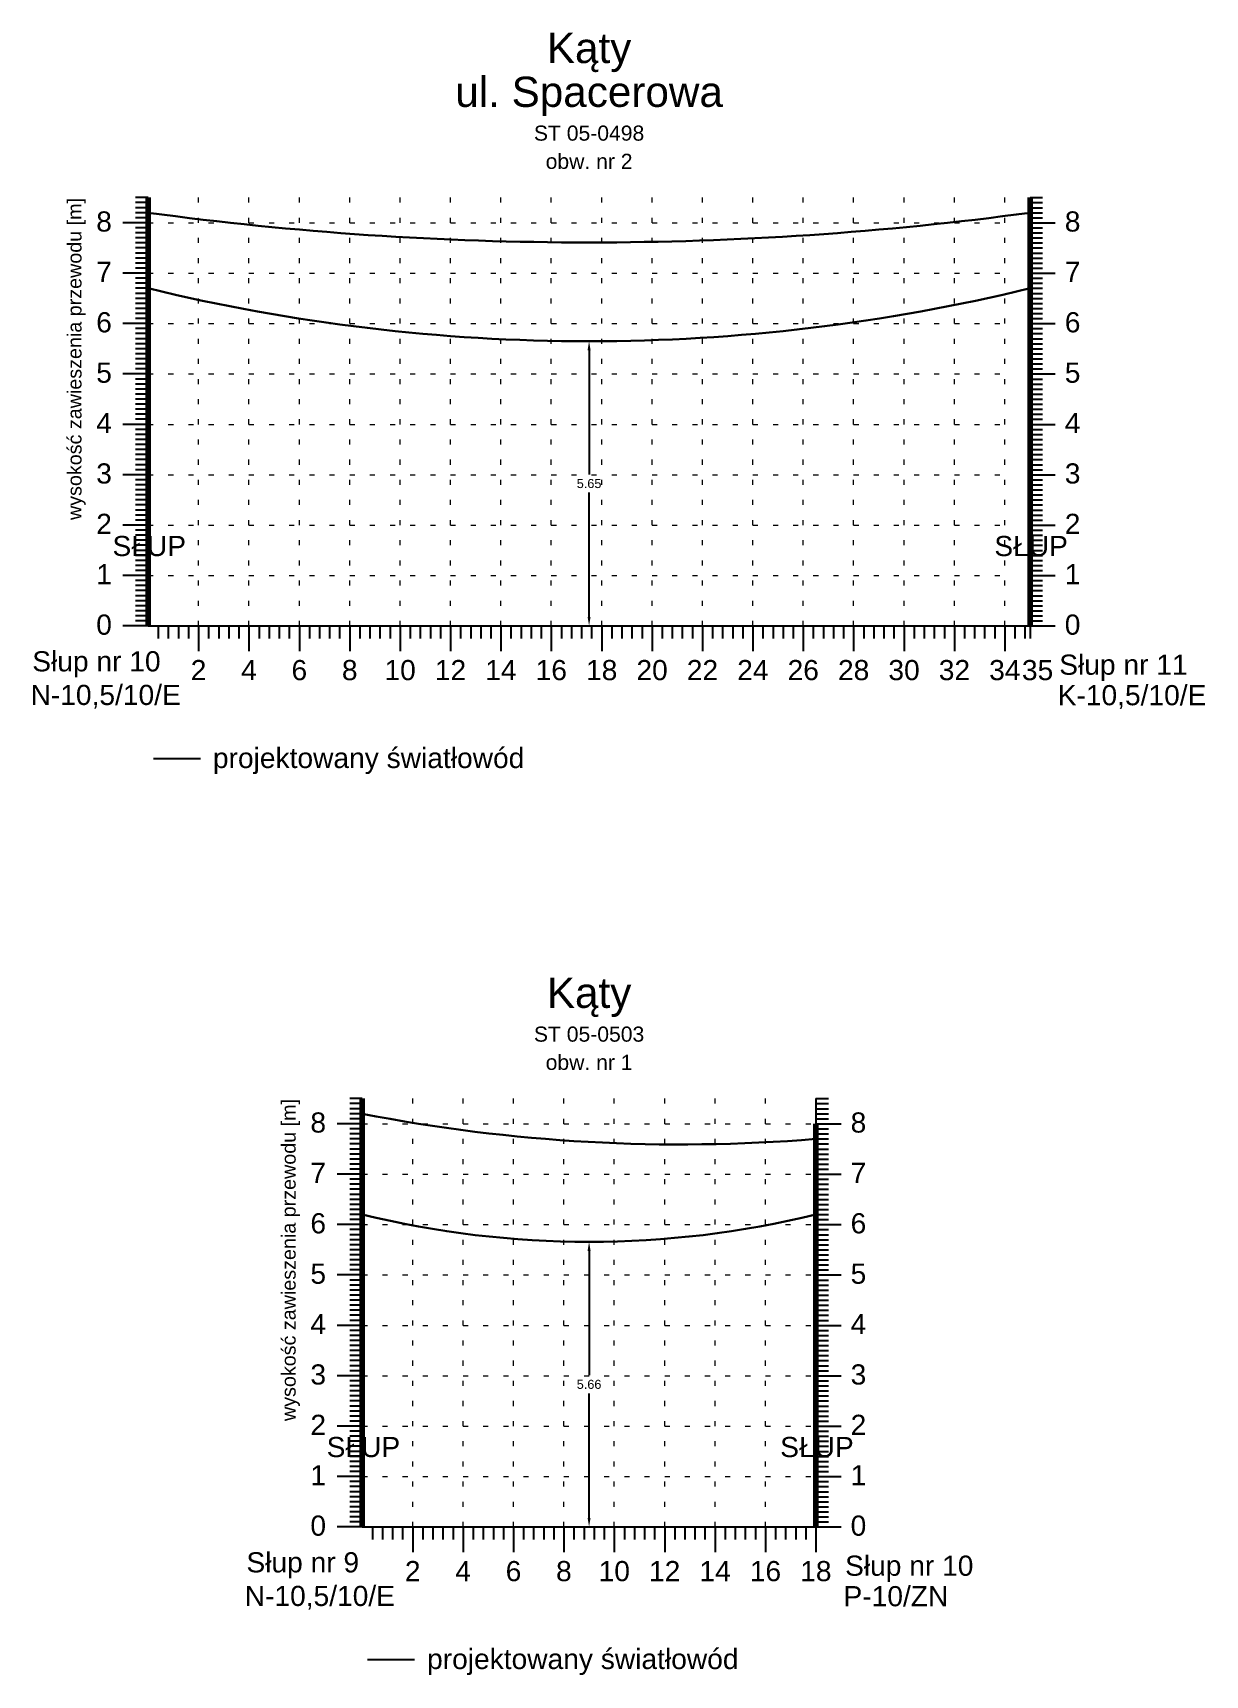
# Model space of a CAD drawing. Header units: inches. Extents: x -871 to 330, y 1326 to 1364.
# Drawn here: x 106.27 to 129.54, y 1330.33 to 1362.92 of the extents above; entities that cross this region are included whole.
import ezdxf
from ezdxf.enums import TextEntityAlignment as Align

# ---------------------------------------------------------------- set-up
doc = ezdxf.new("R2010")
doc.units = ezdxf.units.IN
doc.header["$MEASUREMENT"] = 0
doc.linetypes.add('ACAD_ISO07W100', pattern=[3, 0, -3])
doc.layers.add('ramka', color=7, linetype='Continuous', plot=False)
doc.styles.get("Standard").update_dxf_attribs({"font": 'arial.ttf'})
doc.dimstyles.get("Standard").update_dxf_attribs({"dimtxt": 0.25, "dimasz": 0.18, "dimexe": 0.18, "dimexo": 0.0625, "dimgap": -0.09, "dimtad": 0, "dimtih": 1, "dimtoh": 1, "dimzin": 0, "dimdsep": 46, "dimtxsty": 'Standard', "dimcen": 0.09, "dimadec": 0, "dimazin": 0, "dimtfac": 1, "dimtofl": 0, "dimtmove": 0, "dimatfit": 3, "dimfxl": 1, "dimtolj": 1, "dimtzin": 0, "dimarcsym": 0})

# ---------------------------------------------------------------- blocks, each defined once
blk = doc.blocks.new('*D18')
at = {"color": 0, "lineweight": -2}
for p, q in [((117.366, 1356.802), (117.491, 1356.802)), ((117.311, 1356.622), (117.311, 1354.157)), ((117.311, 1351.332), (117.311, 1353.797)), ((117.216, 1351.152), (117.491, 1351.152))]:
    blk.add_line(p, q, dxfattribs=at)
at = {"color": 0}
for points in [[(117.341, 1356.622), (117.281, 1356.622), (117.311, 1356.802)], [(117.341, 1351.332), (117.281, 1351.332), (117.311, 1351.152)]]:
    blk.add_solid(points, dxfattribs=at)
at = {"layer": 'Defpoints', "color": 0}
for p in [(117.303, 1356.802), (117.153, 1351.152), (117.311, 1351.152)]:
    blk.add_point(p, dxfattribs=at)
at = {"color": 0, "lineweight": 25, "insert": (117.311, 1353.977), "char_height": 0.18, "attachment_point": 5}
blk.add_mtext('\\A1;5.65', dxfattribs=at)
blk = doc.blocks.new('*D19')
at = {"color": 0, "lineweight": -2}
for p, q in [((117.366, 1338.93), (117.491, 1338.93)), ((117.311, 1338.75), (117.311, 1336.281)), ((117.311, 1333.452), (117.311, 1335.921)), ((117.216, 1333.272), (117.491, 1333.272))]:
    blk.add_line(p, q, dxfattribs=at)
at = {"color": 0}
for points in [[(117.341, 1338.75), (117.281, 1338.75), (117.311, 1338.93)], [(117.341, 1333.452), (117.281, 1333.452), (117.311, 1333.272)]]:
    blk.add_solid(points, dxfattribs=at)
at = {"layer": 'Defpoints', "color": 0}
for p in [(117.303, 1338.93), (117.153, 1333.272), (117.311, 1333.272)]:
    blk.add_point(p, dxfattribs=at)
at = {"color": 0, "lineweight": 25, "insert": (117.311, 1336.101), "char_height": 0.18, "attachment_point": 5}
blk.add_mtext('\\A1;5.66', dxfattribs=at)

msp = doc.modelspace()

# ---------------------------------------------------------------- linework, layer by layer
for p, q in [((108.561, 1359.652), (108.311, 1359.652)), ((108.561, 1359.552), (108.311, 1359.552)), ((108.561, 1359.452), (108.311, 1359.452)), ((108.561, 1359.652), (108.561, 1351.152)), ((126.061, 1359.652), (126.061, 1351.152)), ((126.061, 1359.652), (126.311, 1359.652)), ((126.061, 1359.552), (126.311, 1359.552)), ((126.061, 1359.452), (126.311, 1359.452)), ((108.561, 1359.152), (108.061, 1359.152)), ((108.561, 1359.352), (108.311, 1359.352)), ((108.561, 1359.252), (108.311, 1359.252)), ((108.561, 1359.052), (108.311, 1359.052)), ((126.061, 1359.352), (126.311, 1359.352)), ((126.061, 1359.252), (126.311, 1359.252)), ((126.061, 1359.152), (126.561, 1359.152)), ((126.061, 1359.052), (126.311, 1359.052)), ((108.561, 1358.952), (108.311, 1358.952)), ((108.561, 1358.852), (108.311, 1358.852)), ((108.561, 1358.752), (108.311, 1358.752)), ((126.061, 1358.952), (126.311, 1358.952)), ((126.061, 1358.852), (126.311, 1358.852)), ((126.061, 1358.752), (126.311, 1358.752)), ((108.561, 1358.652), (108.311, 1358.652)), ((108.561, 1358.552), (108.311, 1358.552)), ((108.561, 1358.452), (108.311, 1358.452)), ((126.061, 1358.652), (126.311, 1358.652)), ((126.061, 1358.552), (126.311, 1358.552)), ((126.061, 1358.452), (126.311, 1358.452)), ((108.561, 1358.152), (108.061, 1358.152)), ((108.561, 1358.352), (108.311, 1358.352)), ((108.561, 1358.252), (108.311, 1358.252)), ((126.061, 1358.352), (126.311, 1358.352)), ((126.061, 1358.252), (126.311, 1358.252)), ((126.061, 1358.152), (126.561, 1358.152)), ((108.561, 1358.052), (108.311, 1358.052)), ((108.561, 1357.952), (108.311, 1357.952)), ((108.561, 1357.852), (108.311, 1357.852)), ((108.561, 1357.752), (108.311, 1357.752)), ((126.061, 1358.052), (126.311, 1358.052)), ((126.061, 1357.952), (126.311, 1357.952)), ((126.061, 1357.852), (126.311, 1357.852)), ((126.061, 1357.752), (126.311, 1357.752)), ((108.561, 1357.652), (108.311, 1357.652)), ((108.561, 1357.552), (108.311, 1357.552)), ((108.561, 1357.452), (108.311, 1357.452)), ((126.061, 1357.652), (126.311, 1357.652)), ((126.061, 1357.552), (126.311, 1357.552)), ((126.061, 1357.452), (126.311, 1357.452)), ((108.561, 1357.152), (108.061, 1357.152)), ((108.561, 1357.352), (108.311, 1357.352)), ((108.561, 1357.252), (108.311, 1357.252)), ((126.061, 1357.352), (126.311, 1357.352)), ((126.061, 1357.252), (126.311, 1357.252)), ((126.061, 1357.152), (126.561, 1357.152)), ((108.561, 1357.052), (108.311, 1357.052)), ((108.561, 1356.952), (108.311, 1356.952)), ((108.561, 1356.852), (108.311, 1356.852)), ((108.561, 1356.752), (108.311, 1356.752)), ((126.061, 1357.052), (126.311, 1357.052)), ((126.061, 1356.952), (126.311, 1356.952)), ((126.061, 1356.852), (126.311, 1356.852)), ((126.061, 1356.752), (126.311, 1356.752)), ((108.561, 1356.652), (108.311, 1356.652)), ((108.561, 1356.552), (108.311, 1356.552)), ((108.561, 1356.452), (108.311, 1356.452)), ((126.061, 1356.652), (126.311, 1356.652)), ((126.061, 1356.552), (126.311, 1356.552)), ((126.061, 1356.452), (126.311, 1356.452)), ((108.561, 1356.152), (108.061, 1356.152)), ((108.561, 1356.352), (108.311, 1356.352)), ((108.561, 1356.252), (108.311, 1356.252)), ((126.061, 1356.352), (126.311, 1356.352)), ((126.061, 1356.252), (126.311, 1356.252)), ((126.061, 1356.152), (126.561, 1356.152)), ((108.561, 1356.052), (108.311, 1356.052)), ((108.561, 1355.952), (108.311, 1355.952)), ((108.561, 1355.852), (108.311, 1355.852)), ((126.061, 1356.052), (126.311, 1356.052)), ((126.061, 1355.952), (126.311, 1355.952)), ((126.061, 1355.852), (126.311, 1355.852)), ((108.561, 1355.752), (108.311, 1355.752)), ((108.561, 1355.652), (108.311, 1355.652)), ((108.561, 1355.552), (108.311, 1355.552)), ((108.561, 1355.452), (108.311, 1355.452)), ((126.061, 1355.752), (126.311, 1355.752)), ((126.061, 1355.652), (126.311, 1355.652)), ((126.061, 1355.552), (126.311, 1355.552)), ((126.061, 1355.452), (126.311, 1355.452)), ((108.561, 1355.152), (108.061, 1355.152)), ((108.561, 1355.352), (108.311, 1355.352)), ((108.561, 1355.252), (108.311, 1355.252)), ((126.061, 1355.352), (126.311, 1355.352)), ((126.061, 1355.252), (126.311, 1355.252)), ((126.061, 1355.152), (126.561, 1355.152)), ((108.561, 1355.052), (108.311, 1355.052)), ((108.561, 1354.952), (108.311, 1354.952)), ((108.561, 1354.852), (108.311, 1354.852)), ((126.061, 1355.052), (126.311, 1355.052)), ((126.061, 1354.952), (126.311, 1354.952)), ((126.061, 1354.852), (126.311, 1354.852)), ((108.561, 1354.752), (108.311, 1354.752)), ((108.561, 1354.652), (108.311, 1354.652)), ((108.561, 1354.552), (108.311, 1354.552)), ((126.061, 1354.752), (126.311, 1354.752)), ((126.061, 1354.652), (126.311, 1354.652)), ((126.061, 1354.552), (126.311, 1354.552)), ((108.561, 1354.152), (108.061, 1354.152)), ((108.561, 1354.452), (108.311, 1354.452)), ((108.561, 1354.352), (108.311, 1354.352)), ((108.561, 1354.252), (108.311, 1354.252)), ((126.061, 1354.452), (126.311, 1354.452)), ((126.061, 1354.352), (126.311, 1354.352)), ((126.061, 1354.252), (126.311, 1354.252)), ((126.061, 1354.152), (126.561, 1354.152)), ((108.561, 1354.052), (108.311, 1354.052)), ((108.561, 1353.952), (108.311, 1353.952)), ((108.561, 1353.852), (108.311, 1353.852)), ((126.061, 1354.052), (126.311, 1354.052)), ((126.061, 1353.952), (126.311, 1353.952)), ((126.061, 1353.852), (126.311, 1353.852)), ((108.561, 1353.752), (108.311, 1353.752)), ((108.561, 1353.652), (108.311, 1353.652)), ((108.561, 1353.552), (108.311, 1353.552)), ((126.061, 1353.752), (126.311, 1353.752)), ((126.061, 1353.652), (126.311, 1353.652)), ((126.061, 1353.552), (126.311, 1353.552)), ((108.561, 1353.452), (108.311, 1353.452)), ((108.561, 1353.352), (108.311, 1353.352)), ((108.561, 1353.252), (108.311, 1353.252)), ((126.061, 1353.452), (126.311, 1353.452)), ((126.061, 1353.352), (126.311, 1353.352)), ((126.061, 1353.252), (126.311, 1353.252)), ((108.561, 1353.152), (108.061, 1353.152)), ((108.561, 1353.052), (108.311, 1353.052)), ((108.561, 1352.952), (108.311, 1352.952)), ((108.561, 1352.852), (108.311, 1352.852)), ((126.061, 1353.152), (126.561, 1353.152)), ((126.061, 1353.052), (126.311, 1353.052)), ((126.061, 1352.952), (126.311, 1352.952)), ((126.061, 1352.852), (126.311, 1352.852)), ((108.561, 1352.752), (108.311, 1352.752)), ((108.561, 1352.652), (108.311, 1352.652)), ((108.561, 1352.552), (108.311, 1352.552)), ((126.061, 1352.752), (126.311, 1352.752)), ((126.061, 1352.652), (126.311, 1352.652)), ((126.061, 1352.552), (126.311, 1352.552)), ((108.561, 1352.452), (108.311, 1352.452)), ((108.561, 1352.352), (108.311, 1352.352)), ((108.561, 1352.252), (108.311, 1352.252)), ((126.061, 1352.452), (126.311, 1352.452)), ((126.061, 1352.352), (126.311, 1352.352)), ((126.061, 1352.252), (126.311, 1352.252)), ((108.561, 1352.152), (108.061, 1352.152)), ((108.561, 1352.052), (108.311, 1352.052)), ((108.561, 1351.952), (108.311, 1351.952)), ((126.061, 1352.152), (126.561, 1352.152)), ((126.061, 1352.052), (126.311, 1352.052)), ((126.061, 1351.952), (126.311, 1351.952)), ((108.561, 1351.852), (108.311, 1351.852)), ((108.561, 1351.752), (108.311, 1351.752)), ((108.561, 1351.652), (108.311, 1351.652)), ((108.561, 1351.552), (108.311, 1351.552)), ((126.061, 1351.852), (126.311, 1351.852)), ((126.061, 1351.752), (126.311, 1351.752)), ((126.061, 1351.652), (126.311, 1351.652)), ((126.061, 1351.552), (126.311, 1351.552)), ((108.561, 1351.452), (108.311, 1351.452)), ((108.561, 1351.352), (108.311, 1351.352)), ((108.561, 1351.252), (108.311, 1351.252)), ((126.061, 1351.452), (126.311, 1351.452)), ((126.061, 1351.352), (126.311, 1351.352)), ((126.061, 1351.252), (126.311, 1351.252)), ((108.561, 1351.152), (108.061, 1351.152)), ((108.561, 1351.152), (126.061, 1351.152)), ((108.761, 1351.152), (108.761, 1350.902)), ((108.961, 1351.152), (108.961, 1350.902)), ((109.161, 1351.152), (109.161, 1350.902)), ((109.361, 1351.152), (109.361, 1350.902)), ((109.561, 1351.152), (109.561, 1350.652)), ((109.761, 1351.152), (109.761, 1350.902)), ((109.961, 1351.152), (109.961, 1350.902)), ((110.161, 1351.152), (110.161, 1350.902)), ((110.361, 1351.152), (110.361, 1350.902)), ((110.561, 1351.152), (110.561, 1350.652)), ((110.761, 1351.152), (110.761, 1350.902)), ((110.961, 1351.152), (110.961, 1350.902)), ((111.161, 1351.152), (111.161, 1350.902)), ((111.361, 1351.152), (111.361, 1350.902)), ((111.561, 1351.152), (111.561, 1350.652)), ((111.761, 1351.152), (111.761, 1350.902)), ((111.961, 1351.152), (111.961, 1350.902)), ((112.161, 1351.152), (112.161, 1350.902)), ((112.361, 1351.152), (112.361, 1350.902)), ((112.561, 1351.152), (112.561, 1350.652)), ((112.761, 1351.152), (112.761, 1350.902)), ((112.961, 1351.152), (112.961, 1350.902)), ((113.161, 1351.152), (113.161, 1350.902)), ((113.361, 1351.152), (113.361, 1350.902)), ((113.561, 1351.152), (113.561, 1350.652)), ((113.761, 1351.152), (113.761, 1350.902)), ((113.961, 1351.152), (113.961, 1350.902)), ((114.161, 1351.152), (114.161, 1350.902)), ((114.361, 1351.152), (114.361, 1350.902)), ((114.561, 1351.152), (114.561, 1350.652)), ((114.761, 1351.152), (114.761, 1350.902)), ((114.961, 1351.152), (114.961, 1350.902)), ((115.161, 1351.152), (115.161, 1350.902)), ((115.361, 1351.152), (115.361, 1350.902)), ((115.561, 1351.152), (115.561, 1350.652)), ((115.761, 1351.152), (115.761, 1350.902)), ((115.961, 1351.152), (115.961, 1350.902)), ((116.161, 1351.152), (116.161, 1350.902)), ((116.361, 1351.152), (116.361, 1350.902)), ((116.561, 1351.152), (116.561, 1350.652)), ((116.761, 1351.152), (116.761, 1350.902)), ((116.961, 1351.152), (116.961, 1350.902)), ((117.161, 1351.152), (117.161, 1350.902)), ((117.361, 1351.152), (117.361, 1350.902)), ((117.561, 1351.152), (117.561, 1350.652)), ((117.761, 1351.152), (117.761, 1350.902)), ((117.961, 1351.152), (117.961, 1350.902)), ((118.161, 1351.152), (118.161, 1350.902)), ((118.361, 1351.152), (118.361, 1350.902)), ((118.561, 1351.152), (118.561, 1350.652)), ((118.761, 1351.152), (118.761, 1350.902)), ((118.961, 1351.152), (118.961, 1350.902)), ((119.161, 1351.152), (119.161, 1350.902)), ((119.361, 1351.152), (119.361, 1350.902)), ((119.561, 1351.152), (119.561, 1350.652)), ((119.761, 1351.152), (119.761, 1350.902)), ((119.961, 1351.152), (119.961, 1350.902)), ((120.161, 1351.152), (120.161, 1350.902)), ((120.361, 1351.152), (120.361, 1350.902)), ((120.561, 1351.152), (120.561, 1350.652)), ((120.761, 1351.152), (120.761, 1350.902)), ((120.961, 1351.152), (120.961, 1350.902)), ((121.161, 1351.152), (121.161, 1350.902)), ((121.361, 1351.152), (121.361, 1350.902)), ((121.561, 1351.152), (121.561, 1350.652)), ((121.761, 1351.152), (121.761, 1350.902)), ((121.961, 1351.152), (121.961, 1350.902)), ((122.161, 1351.152), (122.161, 1350.902)), ((122.361, 1351.152), (122.361, 1350.902)), ((122.561, 1351.152), (122.561, 1350.652)), ((122.761, 1351.152), (122.761, 1350.902)), ((122.961, 1351.152), (122.961, 1350.902)), ((123.161, 1351.152), (123.161, 1350.902)), ((123.361, 1351.152), (123.361, 1350.902)), ((123.561, 1351.152), (123.561, 1350.652)), ((123.761, 1351.152), (123.761, 1350.902)), ((123.961, 1351.152), (123.961, 1350.902)), ((124.161, 1351.152), (124.161, 1350.902)), ((124.361, 1351.152), (124.361, 1350.902)), ((124.561, 1351.152), (124.561, 1350.652)), ((124.761, 1351.152), (124.761, 1350.902)), ((124.961, 1351.152), (124.961, 1350.902)), ((125.161, 1351.152), (125.161, 1350.902)), ((125.361, 1351.152), (125.361, 1350.902)), ((125.561, 1351.152), (125.561, 1350.652)), ((125.761, 1351.152), (125.761, 1350.902)), ((125.961, 1351.152), (125.961, 1350.902)), ((126.061, 1351.152), (126.561, 1351.152)), ((126.061, 1351.152), (126.061, 1350.902)), ((112.811, 1341.772), (112.561, 1341.772)), ((112.811, 1341.772), (112.811, 1333.272)), ((121.811, 1341.772), (121.811, 1333.272)), ((121.811, 1341.772), (122.061, 1341.772)), ((112.811, 1341.672), (112.561, 1341.672)), ((112.811, 1341.572), (112.561, 1341.572)), ((112.811, 1341.472), (112.561, 1341.472)), ((121.811, 1341.672), (122.061, 1341.672)), ((121.811, 1341.572), (122.061, 1341.572)), ((121.811, 1341.472), (122.061, 1341.472)), ((112.811, 1341.272), (112.311, 1341.272)), ((112.811, 1341.372), (112.561, 1341.372)), ((112.811, 1341.172), (112.561, 1341.172)), ((121.811, 1341.372), (122.061, 1341.372)), ((121.811, 1341.272), (122.311, 1341.272)), ((121.811, 1341.172), (122.061, 1341.172)), ((112.811, 1341.072), (112.561, 1341.072)), ((112.811, 1340.972), (112.561, 1340.972)), ((112.811, 1340.872), (112.561, 1340.872)), ((121.811, 1341.072), (122.061, 1341.072)), ((121.811, 1340.972), (122.061, 1340.972)), ((121.811, 1340.872), (122.061, 1340.872)), ((112.811, 1340.772), (112.561, 1340.772)), ((112.811, 1340.672), (112.561, 1340.672)), ((112.811, 1340.572), (112.561, 1340.572)), ((112.811, 1340.472), (112.561, 1340.472)), ((121.811, 1340.772), (122.061, 1340.772)), ((121.811, 1340.672), (122.061, 1340.672)), ((121.811, 1340.572), (122.061, 1340.572)), ((121.811, 1340.472), (122.061, 1340.472)), ((112.811, 1340.272), (112.311, 1340.272)), ((112.811, 1340.372), (112.561, 1340.372)), ((112.811, 1340.172), (112.561, 1340.172)), ((121.811, 1340.372), (122.061, 1340.372)), ((121.811, 1340.272), (122.311, 1340.272)), ((121.811, 1340.172), (122.061, 1340.172)), ((112.811, 1340.072), (112.561, 1340.072)), ((112.811, 1339.972), (112.561, 1339.972)), ((112.811, 1339.872), (112.561, 1339.872)), ((121.811, 1340.072), (122.061, 1340.072)), ((121.811, 1339.972), (122.061, 1339.972)), ((121.811, 1339.872), (122.061, 1339.872)), ((112.811, 1339.772), (112.561, 1339.772)), ((112.811, 1339.672), (112.561, 1339.672)), ((112.811, 1339.572), (112.561, 1339.572)), ((121.811, 1339.772), (122.061, 1339.772)), ((121.811, 1339.672), (122.061, 1339.672)), ((121.811, 1339.572), (122.061, 1339.572)), ((112.811, 1339.272), (112.311, 1339.272)), ((112.811, 1339.472), (112.561, 1339.472)), ((112.811, 1339.372), (112.561, 1339.372)), ((112.811, 1339.172), (112.561, 1339.172)), ((121.811, 1339.472), (122.061, 1339.472)), ((121.811, 1339.372), (122.061, 1339.372)), ((121.811, 1339.272), (122.311, 1339.272)), ((121.811, 1339.172), (122.061, 1339.172)), ((112.811, 1339.072), (112.561, 1339.072)), ((112.811, 1338.972), (112.561, 1338.972)), ((112.811, 1338.872), (112.561, 1338.872)), ((121.811, 1339.072), (122.061, 1339.072)), ((121.811, 1338.972), (122.061, 1338.972)), ((121.811, 1338.872), (122.061, 1338.872)), ((112.811, 1338.772), (112.561, 1338.772)), ((112.811, 1338.672), (112.561, 1338.672)), ((112.811, 1338.572), (112.561, 1338.572)), ((121.811, 1338.772), (122.061, 1338.772)), ((121.811, 1338.672), (122.061, 1338.672)), ((121.811, 1338.572), (122.061, 1338.572)), ((112.811, 1338.272), (112.311, 1338.272)), ((112.811, 1338.472), (112.561, 1338.472)), ((112.811, 1338.372), (112.561, 1338.372)), ((121.811, 1338.472), (122.061, 1338.472)), ((121.811, 1338.372), (122.061, 1338.372)), ((121.811, 1338.272), (122.311, 1338.272)), ((112.811, 1338.172), (112.561, 1338.172)), ((112.811, 1338.072), (112.561, 1338.072)), ((112.811, 1337.972), (112.561, 1337.972)), ((112.811, 1337.872), (112.561, 1337.872)), ((121.811, 1338.172), (122.061, 1338.172)), ((121.811, 1338.072), (122.061, 1338.072)), ((121.811, 1337.972), (122.061, 1337.972)), ((121.811, 1337.872), (122.061, 1337.872)), ((112.811, 1337.772), (112.561, 1337.772)), ((112.811, 1337.672), (112.561, 1337.672)), ((112.811, 1337.572), (112.561, 1337.572)), ((121.811, 1337.772), (122.061, 1337.772)), ((121.811, 1337.672), (122.061, 1337.672)), ((121.811, 1337.572), (122.061, 1337.572)), ((112.811, 1337.272), (112.311, 1337.272)), ((112.811, 1337.472), (112.561, 1337.472)), ((112.811, 1337.372), (112.561, 1337.372)), ((121.811, 1337.472), (122.061, 1337.472)), ((121.811, 1337.372), (122.061, 1337.372)), ((121.811, 1337.272), (122.311, 1337.272)), ((112.811, 1337.172), (112.561, 1337.172)), ((112.811, 1337.072), (112.561, 1337.072)), ((112.811, 1336.972), (112.561, 1336.972)), ((112.811, 1336.872), (112.561, 1336.872)), ((121.811, 1337.172), (122.061, 1337.172)), ((121.811, 1337.072), (122.061, 1337.072)), ((121.811, 1336.972), (122.061, 1336.972)), ((121.811, 1336.872), (122.061, 1336.872)), ((112.811, 1336.772), (112.561, 1336.772)), ((112.811, 1336.672), (112.561, 1336.672)), ((112.811, 1336.572), (112.561, 1336.572)), ((121.811, 1336.772), (122.061, 1336.772)), ((121.811, 1336.672), (122.061, 1336.672)), ((121.811, 1336.572), (122.061, 1336.572)), ((112.811, 1336.272), (112.311, 1336.272)), ((112.811, 1336.472), (112.561, 1336.472)), ((112.811, 1336.372), (112.561, 1336.372)), ((121.811, 1336.472), (122.061, 1336.472)), ((121.811, 1336.372), (122.061, 1336.372)), ((121.811, 1336.272), (122.311, 1336.272)), ((112.811, 1336.172), (112.561, 1336.172)), ((112.811, 1336.072), (112.561, 1336.072)), ((112.811, 1335.972), (112.561, 1335.972)), ((121.811, 1336.172), (122.061, 1336.172)), ((121.811, 1336.072), (122.061, 1336.072)), ((121.811, 1335.972), (122.061, 1335.972)), ((112.811, 1335.872), (112.561, 1335.872)), ((112.811, 1335.772), (112.561, 1335.772)), ((112.811, 1335.672), (112.561, 1335.672)), ((112.811, 1335.572), (112.561, 1335.572)), ((121.811, 1335.872), (122.061, 1335.872)), ((121.811, 1335.772), (122.061, 1335.772)), ((121.811, 1335.672), (122.061, 1335.672)), ((121.811, 1335.572), (122.061, 1335.572)), ((112.811, 1335.272), (112.311, 1335.272)), ((112.811, 1335.472), (112.561, 1335.472)), ((112.811, 1335.372), (112.561, 1335.372)), ((121.811, 1335.472), (122.061, 1335.472)), ((121.811, 1335.372), (122.061, 1335.372)), ((121.811, 1335.272), (122.311, 1335.272)), ((112.811, 1335.172), (112.561, 1335.172)), ((112.811, 1335.072), (112.561, 1335.072)), ((112.811, 1334.972), (112.561, 1334.972)), ((121.811, 1335.172), (122.061, 1335.172)), ((121.811, 1335.072), (122.061, 1335.072)), ((121.811, 1334.972), (122.061, 1334.972)), ((112.811, 1334.872), (112.561, 1334.872)), ((112.811, 1334.772), (112.561, 1334.772)), ((112.811, 1334.672), (112.561, 1334.672)), ((121.811, 1334.872), (122.061, 1334.872)), ((121.811, 1334.772), (122.061, 1334.772)), ((121.811, 1334.672), (122.061, 1334.672)), ((112.811, 1334.272), (112.311, 1334.272)), ((112.811, 1334.572), (112.561, 1334.572)), ((112.811, 1334.472), (112.561, 1334.472)), ((112.811, 1334.372), (112.561, 1334.372)), ((121.811, 1334.572), (122.061, 1334.572)), ((121.811, 1334.472), (122.061, 1334.472)), ((121.811, 1334.372), (122.061, 1334.372)), ((121.811, 1334.272), (122.311, 1334.272)), ((112.811, 1334.172), (112.561, 1334.172)), ((112.811, 1334.072), (112.561, 1334.072)), ((112.811, 1333.972), (112.561, 1333.972)), ((121.811, 1334.172), (122.061, 1334.172)), ((121.811, 1334.072), (122.061, 1334.072)), ((121.811, 1333.972), (122.061, 1333.972)), ((112.811, 1333.872), (112.561, 1333.872)), ((112.811, 1333.772), (112.561, 1333.772)), ((112.811, 1333.672), (112.561, 1333.672)), ((121.811, 1333.872), (122.061, 1333.872)), ((121.811, 1333.772), (122.061, 1333.772)), ((121.811, 1333.672), (122.061, 1333.672)), ((112.811, 1333.572), (112.561, 1333.572)), ((112.811, 1333.472), (112.561, 1333.472)), ((112.811, 1333.372), (112.561, 1333.372)), ((121.811, 1333.572), (122.061, 1333.572)), ((121.811, 1333.472), (122.061, 1333.472)), ((121.811, 1333.372), (122.061, 1333.372)), ((112.811, 1333.272), (112.311, 1333.272)), ((112.811, 1333.272), (121.811, 1333.272)), ((113.011, 1333.272), (113.011, 1333.022)), ((113.211, 1333.272), (113.211, 1333.022)), ((113.411, 1333.272), (113.411, 1333.022)), ((113.611, 1333.272), (113.611, 1333.022)), ((113.811, 1333.272), (113.811, 1332.772)), ((114.011, 1333.272), (114.011, 1333.022)), ((114.211, 1333.272), (114.211, 1333.022)), ((114.411, 1333.272), (114.411, 1333.022)), ((114.611, 1333.272), (114.611, 1333.022)), ((114.811, 1333.272), (114.811, 1332.772)), ((115.011, 1333.272), (115.011, 1333.022)), ((115.211, 1333.272), (115.211, 1333.022)), ((115.411, 1333.272), (115.411, 1333.022)), ((115.611, 1333.272), (115.611, 1333.022)), ((115.811, 1333.272), (115.811, 1332.772)), ((116.011, 1333.272), (116.011, 1333.022)), ((116.211, 1333.272), (116.211, 1333.022)), ((116.411, 1333.272), (116.411, 1333.022)), ((116.611, 1333.272), (116.611, 1333.022)), ((116.811, 1333.272), (116.811, 1332.772)), ((117.011, 1333.272), (117.011, 1333.022)), ((117.211, 1333.272), (117.211, 1333.022)), ((117.411, 1333.272), (117.411, 1333.022)), ((117.611, 1333.272), (117.611, 1333.022)), ((117.811, 1333.272), (117.811, 1332.772)), ((118.011, 1333.272), (118.011, 1333.022)), ((118.211, 1333.272), (118.211, 1333.022)), ((118.411, 1333.272), (118.411, 1333.022)), ((118.611, 1333.272), (118.611, 1333.022)), ((118.811, 1333.272), (118.811, 1332.772)), ((119.011, 1333.272), (119.011, 1333.022)), ((119.211, 1333.272), (119.211, 1333.022)), ((119.411, 1333.272), (119.411, 1333.022)), ((119.611, 1333.272), (119.611, 1333.022)), ((119.811, 1333.272), (119.811, 1332.772)), ((120.011, 1333.272), (120.011, 1333.022)), ((120.211, 1333.272), (120.211, 1333.022)), ((120.411, 1333.272), (120.411, 1333.022)), ((120.611, 1333.272), (120.611, 1333.022)), ((120.811, 1333.272), (120.811, 1332.772)), ((121.011, 1333.272), (121.011, 1333.022)), ((121.211, 1333.272), (121.211, 1333.022)), ((121.411, 1333.272), (121.411, 1333.022)), ((121.611, 1333.272), (121.611, 1333.022)), ((121.811, 1333.272), (122.311, 1333.272)), ((121.811, 1333.272), (121.811, 1332.772))]:
    msp.add_line(p, q)
at = {"lineweight": 100}
for p, q in [((108.561, 1351.152), (108.561, 1359.652)), ((126.061, 1351.152), (126.061, 1359.652)), ((112.811, 1333.272), (112.811, 1341.772)), ((121.811, 1333.272), (121.811, 1341.272))]:
    msp.add_line(p, q, dxfattribs=at)
at = {"linetype": 'ACAD_ISO07W100', "lineweight": 15, "ltscale": 0.1}
for p, q in [((109.561, 1351.152), (109.561, 1359.652)), ((110.561, 1351.152), (110.561, 1359.652)), ((111.561, 1351.152), (111.561, 1359.652)), ((112.561, 1351.152), (112.561, 1359.652)), ((113.561, 1351.152), (113.561, 1359.652)), ((114.561, 1351.152), (114.561, 1359.652)), ((115.561, 1351.152), (115.561, 1359.652)), ((116.561, 1351.152), (116.561, 1359.652)), ((117.561, 1351.152), (117.561, 1359.652)), ((118.561, 1351.152), (118.561, 1359.652)), ((119.561, 1351.152), (119.561, 1359.652)), ((120.561, 1351.152), (120.561, 1359.652)), ((121.561, 1351.152), (121.561, 1359.652)), ((122.561, 1351.152), (122.561, 1359.652)), ((123.561, 1351.152), (123.561, 1359.652)), ((124.561, 1351.152), (124.561, 1359.652)), ((125.561, 1351.152), (125.561, 1359.652)), ((126.061, 1351.152), (126.061, 1359.652)), ((108.561, 1359.152), (125.561, 1359.152)), ((108.561, 1358.152), (125.561, 1358.152)), ((108.561, 1357.152), (125.561, 1357.152)), ((108.561, 1356.152), (125.561, 1356.152)), ((108.561, 1355.152), (125.561, 1355.152)), ((108.561, 1354.152), (125.561, 1354.152)), ((108.561, 1353.152), (125.561, 1353.152)), ((108.561, 1352.152), (125.561, 1352.152)), ((108.561, 1351.152), (125.561, 1351.152)), ((113.811, 1333.272), (113.811, 1341.772)), ((114.811, 1333.272), (114.811, 1341.772)), ((115.811, 1333.272), (115.811, 1341.772)), ((116.811, 1333.272), (116.811, 1341.772)), ((117.811, 1333.272), (117.811, 1341.772)), ((118.811, 1333.272), (118.811, 1341.772)), ((119.811, 1333.272), (119.811, 1341.772)), ((120.811, 1333.272), (120.811, 1341.772)), ((121.811, 1333.272), (121.811, 1341.772)), ((112.811, 1341.272), (121.811, 1341.272)), ((112.811, 1340.272), (121.811, 1340.272)), ((112.811, 1339.272), (121.811, 1339.272)), ((112.811, 1338.272), (121.811, 1338.272)), ((112.811, 1337.272), (121.811, 1337.272)), ((112.811, 1336.272), (121.811, 1336.272)), ((112.811, 1335.272), (121.811, 1335.272)), ((112.811, 1334.272), (121.811, 1334.272)), ((112.811, 1333.272), (121.811, 1333.272))]:
    msp.add_line(p, q, dxfattribs=at)
at = {"color": 3, "lineweight": 25}
for p, q in [((108.666, 1348.522), (109.597, 1348.522)), ((112.916, 1330.642), (113.847, 1330.642))]:
    msp.add_line(p, q, dxfattribs=at)
at = {"lineweight": 30}
for centre, radius, start, end in [((117.311, 1423.94), 65.178, 262.28493, 277.71507), ((119.122, 1373.832), 32.97, 258.9633, 274.6771)]:
    msp.add_arc(centre, radius, start, end, dxfattribs=at)
at = {"color": 3, "lineweight": 30}
for centre, radius, start, end in [((117.311, 1393.785), 36.983, 256.3145, 283.6855), ((117.311, 1357.895), 18.965, 256.2743, 283.7257)]:
    msp.add_arc(centre, radius, start, end, dxfattribs=at)
at = {"layer": 'ramka'}
for p, q in [((108.561, 1351.152), (117.311, 1351.152)), ((112.811, 1333.272), (117.311, 1333.272))]:
    msp.add_line(p, q, dxfattribs=at)

# ---------------------------------------------------------------- texts
for s, height, p in [('Kąty', 0.6, (117.311, 1362.322)), ('ul. Spacerowa', 0.6, (117.311, 1361.452)), ('ST 05-0498', 0.3, (117.311, 1360.782)), ('obw. nr 2', 0.3, (117.311, 1360.222)), ('2', 0.4, (109.561, 1350.076)), ('4', 0.4, (110.561, 1350.076)), ('6', 0.4, (111.561, 1350.076)), ('8', 0.4, (112.561, 1350.076)), ('10', 0.4, (113.561, 1350.076)), ('12', 0.4, (114.561, 1350.076)), ('14', 0.4, (115.561, 1350.076)), ('16', 0.4, (116.561, 1350.076)), ('18', 0.4, (117.561, 1350.076)), ('20', 0.4, (118.561, 1350.076)), ('22', 0.4, (119.561, 1350.076)), ('24', 0.4, (120.561, 1350.076)), ('26', 0.4, (121.561, 1350.076)), ('28', 0.4, (122.561, 1350.076)), ('30', 0.4, (123.561, 1350.076)), ('32', 0.4, (124.561, 1350.076)), ('34', 0.4, (125.561, 1350.076)), ('35', 0.4, (126.211, 1350.076)), ('Kąty', 0.6, (117.311, 1343.572)), ('ST 05-0503', 0.3, (117.311, 1342.902)), ('obw. nr 1', 0.3, (117.311, 1342.342)), ('2', 0.4, (113.811, 1332.196)), ('4', 0.4, (114.811, 1332.196)), ('6', 0.4, (115.811, 1332.196)), ('8', 0.4, (116.811, 1332.196)), ('10', 0.4, (117.811, 1332.196)), ('12', 0.4, (118.811, 1332.196)), ('14', 0.4, (119.811, 1332.196)), ('16', 0.4, (120.811, 1332.196)), ('18', 0.4, (121.811, 1332.196))]:
    msp.add_text(s, height=height).set_placement(p, align=Align.CENTER)
for s, p in [('8', (107.841, 1358.978)), ('7', (107.841, 1357.978)), ('6', (107.841, 1356.978)), ('5', (107.841, 1355.978)), ('4', (107.841, 1354.978)), ('3', (107.841, 1353.978)), ('2', (107.841, 1352.978)), ('1', (107.841, 1351.978)), ('0', (107.841, 1350.978)), ('8', (112.091, 1341.098)), ('7', (112.091, 1340.098)), ('6', (112.091, 1339.098)), ('5', (112.091, 1338.098)), ('4', (112.091, 1337.098)), ('3', (112.091, 1336.098)), ('2', (112.091, 1335.098)), ('1', (112.091, 1334.098)), ('0', (112.091, 1333.098))]:
    msp.add_text(s, height=0.4).set_placement(p, align=Align.RIGHT)
for s, p in [('8', (126.751, 1358.978)), ('7', (126.751, 1357.978)), ('6', (126.751, 1356.978)), ('5', (126.751, 1355.978)), ('4', (126.751, 1354.978)), ('3', (126.751, 1353.978)), ('2', (126.751, 1352.978)), ('1', (126.751, 1351.978)), ('0', (126.751, 1350.978)), ('Słup nr 10', (106.261, 1350.25)), ('Słup nr 11', (126.641, 1350.183)), ('N-10,5/10/E', (106.227, 1349.583)), ('K-10,5/10/E', (126.61, 1349.578)), ('projektowany światłowód', (109.846, 1348.332)), ('8', (122.501, 1341.098)), ('7', (122.501, 1340.098)), ('6', (122.501, 1339.098)), ('5', (122.501, 1338.098)), ('4', (122.501, 1337.098)), ('3', (122.501, 1336.098)), ('2', (122.501, 1335.098)), ('1', (122.501, 1334.098)), ('0', (122.501, 1333.098)), ('Słup nr 9', (110.511, 1332.37)), ('Słup nr 10', (122.391, 1332.303)), ('N-10,5/10/E', (110.477, 1331.703)), ('P-10/ZN', (122.36, 1331.698)), ('projektowany światłowód', (114.096, 1330.452))]:
    msp.add_text(s, height=0.4).set_placement(p)
at = {"char_height": 0.28, "width": 9.28, "attachment_point": 1, "rotation": 90}
for insert in [(106.958, 1353.254), (111.208, 1335.374)]:
    msp.add_mtext('wysokość zawieszenia przewodu [m]', dxfattribs=dict(at, insert=insert))
at = {"char_height": 0.4, "width": 1.537, "attachment_point": 1}
for insert in [(107.853, 1352.938), (125.353, 1352.938), (112.103, 1335.058), (121.103, 1335.058)]:
    msp.add_mtext('SŁUP', dxfattribs=dict(at, insert=insert))

# ---------------------------------------------------------------- dimensions: what is measured, and where the dimension line sits
at = {"lineweight": 25}
for base, p1, p2, text, picture, middle in [((117.311, 1351.152), (117.303, 1356.802), (117.153, 1351.152), '5.65', '*D18', (117.311, 1353.977)), ((117.311, 1333.272), (117.303, 1338.93), (117.153, 1333.272), '5.66', '*D19', (117.311, 1336.101))]:
    dim = msp.add_linear_dim(base=base, p1=p1, p2=p2, angle=90, text=text, dimstyle='Standard', dxfattribs=at)
    dim.commit()
    dim.dimension.update_dxf_attribs({"geometry": picture, "text_midpoint": middle})

doc.saveas('drawing.dxf')
